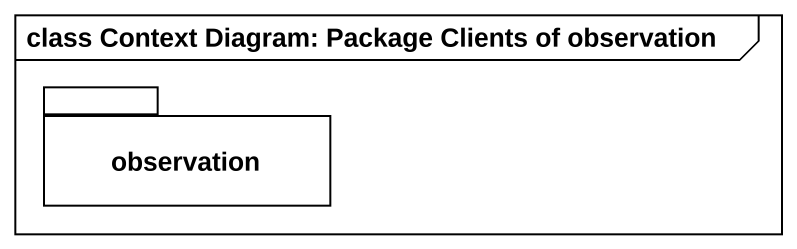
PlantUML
@startuml
mainframe class Context Diagram: Package Clients of observation
package observation {
}
@enduml
